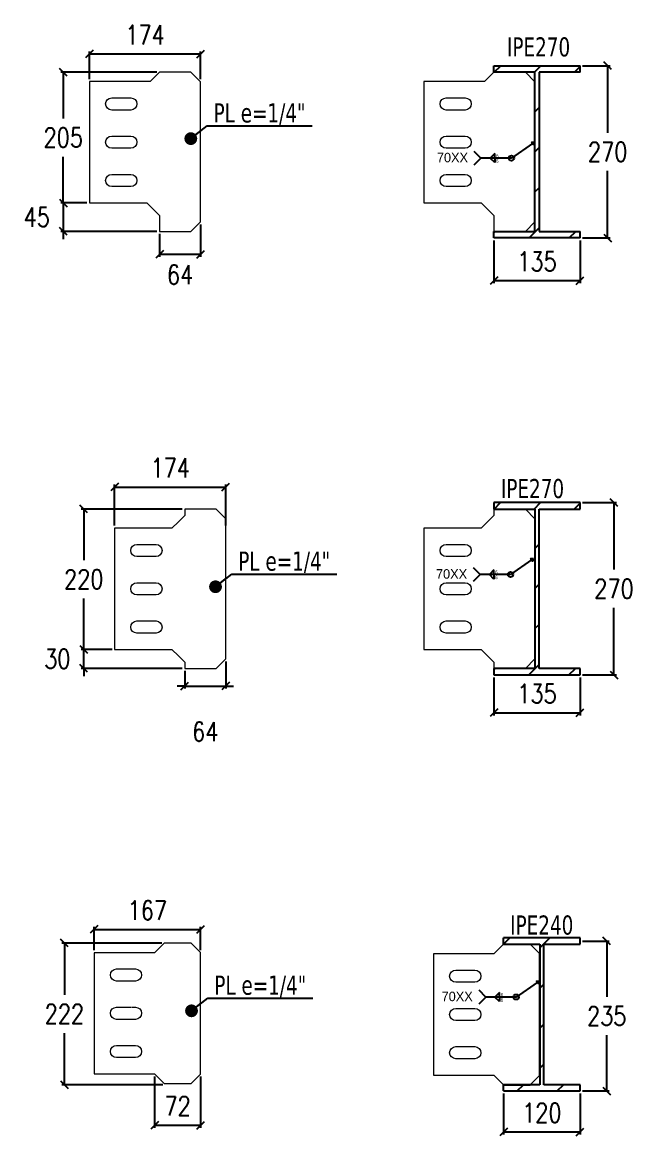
# Model space of a CAD drawing. Header units: millimetres. Extents: x -900 to 77642, y -21218 to 30657.
# Drawn here: x 2834 to 3795, y -11193 to -9447 of the extents above; entities that cross this region are included whole.
import ezdxf
from ezdxf.enums import TextEntityAlignment as Align

# ---------------------------------------------------------------- set-up
doc = ezdxf.new("R2010")
doc.units = ezdxf.units.MM
doc.header["$LTSCALE"] = 0.9
doc.layers.add('COTAS', color=8, linetype='Continuous')
doc.layers.add('TITULO', color=3, linetype='Continuous')
doc.layers.add('P-PLATINA', color=6, linetype='Continuous', lineweight=15)
doc.styles.add('CNI_COTAS', font='romans.shx', dxfattribs={"width": 0.8})
doc.styles.add('ROMANS', font='DINGRAFO.SHX')
doc.styles.add('VERDANA', font='verdana.ttf')
doc.dimstyles.new('1.1', dxfattribs={"dimscale": 0, "dimtxt": 15, "dimasz": 20, "dimexe": 2, "dimexo": 2, "dimgap": 7, "dimtad": 1, "dimdec": 0, "dimzin": 4, "dimdsep": 46, "dimtxsty": 'CNI_COTAS', "dimblk": 'DOTSMALL', "dimcen": 0, "dimclrd": 256, "dimclrt": 3, "dimadec": 0, "dimazin": 0, "dimtfac": 1, "dimtdec": 0, "dimtmove": 2, "dimatfit": 0, "dimldrblk": 'DOT', "dimfxl": 0.05, "dimtolj": 1, "dimtzin": 0, "dimarcsym": 1})
doc.dimstyles.new('1.4', dxfattribs={"dimscale": 0, "dimtxt": 30, "dimasz": 12, "dimexe": 4, "dimexo": 4, "dimgap": 15, "dimtad": 1, "dimdec": 0, "dimzin": 4, "dimdsep": 46, "dimtxsty": 'CNI_COTAS', "dimblk": 'OBLIQUE', "dimcen": -0.09, "dimclrd": 256, "dimclrt": 3, "dimadec": 0, "dimazin": 0, "dimtfac": 1, "dimtdec": 0, "dimtmove": 2, "dimatfit": 0, "dimldrblk": 'DOT', "dimfxl": 0.05, "dimtolj": 1, "dimtzin": 0, "dimarcsym": 0})

# ---------------------------------------------------------------- blocks, each defined once
blk = doc.blocks.new('_Oblique')
at = {"color": 0, "linetype": 'ByBlock', "lineweight": -2}
blk.add_line((-0.5, -0.5), (0.5, 0.5), dxfattribs=at)
blk = doc.blocks.new('*D665')
at = {"layer": 'COTAS', "color": 0, "lineweight": -2, "transparency": 16777216}
for p, q in [((3572.9, -9789.3), (3572.9, -9856.2)), ((3707.9, -9789.3), (3707.9, -9856.2))]:
    blk.add_line(p, q, dxfattribs=at)
at = {"layer": 'COTAS', "lineweight": -2, "transparency": 16777216}
blk.add_line((3572.9, -9852.2), (3707.9, -9852.2), dxfattribs=at)
at = {"layer": 'Defpoints', "color": 0, "transparency": 16777216}
for p in [(3572.9, -9785.3), (3707.9, -9785.3), (3707.9, -9852.2)]:
    blk.add_point(p, dxfattribs=at)
at = {"layer": 'COTAS', "lineweight": -2, "transparency": 16777216, "xscale": 12, "yscale": 12, "zscale": 12, "rotation": 180}
blk.add_blockref('_Oblique', (3572.9, -9852.2), dxfattribs=at)
at = {"layer": 'COTAS', "lineweight": -2, "transparency": 16777216, "xscale": 12, "yscale": 12, "zscale": 12}
blk.add_blockref('_Oblique', (3707.9, -9852.2), dxfattribs=at)
at = {"layer": 'COTAS', "color": 3, "transparency": 16777216, "insert": (3640.4, -9822.2), "char_height": 30, "attachment_point": 5, "style": 'CNI_COTAS'}
blk.add_mtext('\\A1;135', dxfattribs=at)
blk = doc.blocks.new('_Dot')
at = {"color": 0, "linetype": 'ByBlock', "lineweight": -2}
blk.add_line((-0.5, 0), (-1, 0), dxfattribs=at)
at = {"color": 0, "linetype": 'ByBlock', "const_width": 0.5}
blk.add_lwpolyline([(-0.25, 0, 1), (0.25, 0, 1)], format="xyb", close=True, dxfattribs=at)
blk = doc.blocks.new('_DotSmall')
at = {"color": 0, "linetype": 'ByBlock', "const_width": 0.5}
blk.add_lwpolyline([(-0.0625, 0, 1), (0.0625, 0, 1)], format="xyb", close=True, dxfattribs=at)
blk = doc.blocks.new('SOLDADURA FILETE ALREDEDOR')
h = blk.add_hatch(color=256)
h.dxf.hatch_style = 1
h.paths.add_polyline_path([(5063.7, 3679), (5060.1, 3684.2), (5066.4, 3684.8)])
for p, q in [((5061.9, 3681.6), (5015.5, 3649.2)), ((5015.5, 3649.2), (4948.3, 3649.2)), ((4978.7, 3659.2), (4968.7, 3649.2)), ((4978.7, 3639.2), (4968.7, 3649.2)), ((4978.7, 3649.2), (4978.7, 3659.2)), ((4978.7, 3649.2), (4978.7, 3639.2))]:
    blk.add_line(p, q)
blk.add_lwpolyline([(4933.5, 3634.4), (4948.3, 3649.2), (4933.5, 3664)])
blk.add_lwpolyline([(5066.4, 3684.8), (5063.7, 3679), (5060.1, 3684.2)], close=True)
blk.add_circle((5015.5, 3649.2), 5.81)
at = {"layer": 'TITULO', "style": 'ROMANS'}
for s, height, p in [('70XX', 21, (4851, 3640)), ('6', 7.5, (4981.3, 3650.6)), ('6', 7.5, (4981.3, 3639))]:
    blk.add_text(s, height=height, dxfattribs=at).set_placement(p)
blk = doc.blocks.new('*D683')
at = {"layer": 'COTAS', "color": 0, "lineweight": -2, "transparency": 16777216}
for p, q in [((2938.8, -9536.3), (2938.8, -9492.9)), ((3113, -9536.5), (3113, -9492.9))]:
    blk.add_line(p, q, dxfattribs=at)
at = {"layer": 'COTAS', "lineweight": -2, "transparency": 16777216}
blk.add_line((2938.8, -9496.9), (3113, -9496.9), dxfattribs=at)
at = {"layer": 'Defpoints', "color": 0, "transparency": 16777216}
for p in [(3113, -9496.9), (2938.8, -9540.3), (3113, -9540.5)]:
    blk.add_point(p, dxfattribs=at)
at = {"layer": 'COTAS', "lineweight": -2, "transparency": 16777216, "xscale": 12, "yscale": 12, "zscale": 12, "rotation": 180}
blk.add_blockref('_Oblique', (2938.8, -9496.9), dxfattribs=at)
at = {"layer": 'COTAS', "lineweight": -2, "transparency": 16777216, "xscale": 12, "yscale": 12, "zscale": 12}
blk.add_blockref('_Oblique', (3113, -9496.9), dxfattribs=at)
at = {"layer": 'COTAS', "color": 3, "transparency": 16777216, "insert": (3025.9, -9466.9), "char_height": 30, "attachment_point": 5, "style": 'CNI_COTAS'}
blk.add_mtext('\\A1;174', dxfattribs=at)
blk = doc.blocks.new('*D684')
at = {"layer": 'COTAS', "color": 0, "lineweight": -2, "transparency": 16777216}
for p, q in [((3044.8, -9525.5), (2893.9, -9525.5)), ((2934.8, -9730.3), (2893.9, -9730.3))]:
    blk.add_line(p, q, dxfattribs=at)
at = {"layer": 'COTAS', "lineweight": -2, "transparency": 16777216}
for p, q in [((2897.9, -9525.5), (2897.9, -9597.9)), ((2897.9, -9730.3), (2897.9, -9657.9))]:
    blk.add_line(p, q, dxfattribs=at)
at = {"layer": 'Defpoints', "color": 0, "transparency": 16777216}
for p in [(3048.8, -9525.5), (2897.9, -9730.3), (2938.8, -9730.3)]:
    blk.add_point(p, dxfattribs=at)
at = {"layer": 'COTAS', "lineweight": -2, "transparency": 16777216, "xscale": 12, "yscale": 12, "zscale": 12}
for p, rotation in [((2897.9, -9525.5), 90), ((2897.9, -9730.3), 270)]:
    blk.add_blockref('_Oblique', p, dxfattribs=dict(at, rotation=rotation))
at = {"layer": 'COTAS', "color": 3, "transparency": 16777216, "insert": (2897.9, -9627.9), "char_height": 30, "attachment_point": 5, "rotation": 0.01, "style": 'CNI_COTAS'}
blk.add_mtext('\\A1;205', dxfattribs=at)
blk = doc.blocks.new('*D685')
at = {"layer": 'COTAS', "lineweight": -2, "transparency": 16777216}
for p, q in [((2897.9, -9730.3), (2897.9, -9718.3)), ((2897.9, -9730.3), (2897.9, -9775.1)), ((2897.9, -9775.1), (2897.9, -9787.1))]:
    blk.add_line(p, q, dxfattribs=at)
at = {"layer": 'COTAS', "color": 0, "lineweight": -2, "transparency": 16777216}
for p, q in [((2934.8, -9730.3), (2893.9, -9730.3)), ((3044.8, -9775.1), (2893.9, -9775.1))]:
    blk.add_line(p, q, dxfattribs=at)
at = {"layer": 'Defpoints', "color": 0, "transparency": 16777216}
for p in [(2938.8, -9730.3), (2897.9, -9775.1), (3048.8, -9775.1)]:
    blk.add_point(p, dxfattribs=at)
at = {"layer": 'COTAS', "lineweight": -2, "transparency": 16777216, "xscale": 12, "yscale": 12, "zscale": 12}
for p, rotation in [((2897.9, -9730.3), 270), ((2897.9, -9775.1), 90)]:
    blk.add_blockref('_Oblique', p, dxfattribs=dict(at, rotation=rotation))
at = {"layer": 'COTAS', "color": 3, "transparency": 16777216, "insert": (2856.4, -9752.7), "char_height": 30, "attachment_point": 5, "rotation": 0.01, "style": 'CNI_COTAS'}
blk.add_mtext('\\A1;45', dxfattribs=at)
blk = doc.blocks.new('*D686')
at = {"layer": 'COTAS', "color": 0, "lineweight": -2, "transparency": 16777216}
for p, q in [((3113, -9764.1), (3113, -9814.8)), ((3048.8, -9779.1), (3048.8, -9814.8))]:
    blk.add_line(p, q, dxfattribs=at)
at = {"layer": 'COTAS', "lineweight": -2, "transparency": 16777216}
blk.add_line((3048.8, -9810.8), (3113, -9810.8), dxfattribs=at)
at = {"layer": 'Defpoints', "color": 0, "transparency": 16777216}
for p in [(3048.8, -9775.1), (3113, -9760.1), (3113, -9810.8)]:
    blk.add_point(p, dxfattribs=at)
at = {"layer": 'COTAS', "lineweight": -2, "transparency": 16777216, "xscale": 12, "yscale": 12, "zscale": 12, "rotation": 180}
blk.add_blockref('_Oblique', (3048.8, -9810.8), dxfattribs=at)
at = {"layer": 'COTAS', "lineweight": -2, "transparency": 16777216, "xscale": 12, "yscale": 12, "zscale": 12}
blk.add_blockref('_Oblique', (3113, -9810.8), dxfattribs=at)
at = {"layer": 'COTAS', "color": 3, "transparency": 16777216, "insert": (3080.9, -9842.8), "char_height": 30, "attachment_point": 5, "style": 'CNI_COTAS'}
blk.add_mtext('\\A1;64', dxfattribs=at)
blk = doc.blocks.new('*D687')
at = {"layer": 'COTAS', "color": 0, "lineweight": -2, "transparency": 16777216}
for p, q in [((3711.9, -9515.3), (3755.1, -9515.3)), ((3711.9, -9785.3), (3755.1, -9785.3))]:
    blk.add_line(p, q, dxfattribs=at)
at = {"layer": 'COTAS', "lineweight": -2, "transparency": 16777216}
for p, q in [((3751.1, -9515.3), (3751.1, -9620.3)), ((3751.1, -9785.3), (3751.1, -9680.3))]:
    blk.add_line(p, q, dxfattribs=at)
at = {"layer": 'Defpoints', "color": 0, "transparency": 16777216}
for p in [(3707.9, -9515.3), (3751.1, -9515.3), (3707.9, -9785.3)]:
    blk.add_point(p, dxfattribs=at)
at = {"layer": 'COTAS', "lineweight": -2, "transparency": 16777216, "xscale": 12, "yscale": 12, "zscale": 12}
for p, rotation in [((3751.1, -9515.3), 90), ((3751.1, -9785.3), 270)]:
    blk.add_blockref('_Oblique', p, dxfattribs=dict(at, rotation=rotation))
at = {"layer": 'COTAS', "color": 3, "transparency": 16777216, "insert": (3751.1, -9650.3), "char_height": 30, "attachment_point": 5, "rotation": 0.01, "style": 'CNI_COTAS'}
blk.add_mtext('\\A1;270', dxfattribs=at)
blk = doc.blocks.new('*D689')
at = {"layer": 'COTAS', "color": 0, "lineweight": -2, "transparency": 16777216}
for p, q in [((3572.9, -10474.3), (3572.9, -10533.8)), ((3707.9, -10474.3), (3707.9, -10533.8))]:
    blk.add_line(p, q, dxfattribs=at)
at = {"layer": 'COTAS', "lineweight": -2, "transparency": 16777216}
blk.add_line((3572.9, -10529.8), (3707.9, -10529.8), dxfattribs=at)
at = {"layer": 'Defpoints', "color": 0, "transparency": 16777216}
for p in [(3572.9, -10470.3), (3707.9, -10470.3), (3707.9, -10529.8)]:
    blk.add_point(p, dxfattribs=at)
at = {"layer": 'COTAS', "lineweight": -2, "transparency": 16777216, "xscale": 12, "yscale": 12, "zscale": 12, "rotation": 180}
blk.add_blockref('_Oblique', (3572.9, -10529.8), dxfattribs=at)
at = {"layer": 'COTAS', "lineweight": -2, "transparency": 16777216, "xscale": 12, "yscale": 12, "zscale": 12}
blk.add_blockref('_Oblique', (3707.9, -10529.8), dxfattribs=at)
at = {"layer": 'COTAS', "color": 3, "transparency": 16777216, "insert": (3640.4, -10499.8), "char_height": 30, "attachment_point": 5, "style": 'CNI_COTAS'}
blk.add_mtext('\\A1;135', dxfattribs=at)
blk = doc.blocks.new('*D690')
at = {"layer": 'COTAS', "color": 0, "lineweight": -2, "transparency": 16777216}
for p, q in [((3711.9, -10200.3), (3765, -10200.3)), ((3711.9, -10470.3), (3765, -10470.3))]:
    blk.add_line(p, q, dxfattribs=at)
at = {"layer": 'COTAS', "lineweight": -2, "transparency": 16777216}
for p, q in [((3761, -10200.3), (3761, -10305.3)), ((3761, -10470.3), (3761, -10365.3))]:
    blk.add_line(p, q, dxfattribs=at)
at = {"layer": 'Defpoints', "color": 0, "transparency": 16777216}
for p in [(3707.9, -10200.3), (3761, -10200.3), (3707.9, -10470.3)]:
    blk.add_point(p, dxfattribs=at)
at = {"layer": 'COTAS', "lineweight": -2, "transparency": 16777216, "xscale": 12, "yscale": 12, "zscale": 12}
for p, rotation in [((3761, -10200.3), 90), ((3761, -10470.3), 270)]:
    blk.add_blockref('_Oblique', p, dxfattribs=dict(at, rotation=rotation))
at = {"layer": 'COTAS', "color": 3, "transparency": 16777216, "insert": (3761, -10335.3), "char_height": 30, "attachment_point": 5, "rotation": 0.01, "style": 'CNI_COTAS'}
blk.add_mtext('\\A1;270', dxfattribs=at)
blk = doc.blocks.new('*D691')
at = {"layer": 'COTAS', "color": 0, "lineweight": -2, "transparency": 16777216}
for p, q in [((3084.3, -10210.5), (2926.1, -10210.5)), ((2974.3, -10430.3), (2926.1, -10430.3))]:
    blk.add_line(p, q, dxfattribs=at)
at = {"layer": 'COTAS', "lineweight": -2, "transparency": 16777216}
for p, q in [((2930.1, -10210.5), (2930.1, -10290.4)), ((2930.1, -10430.3), (2930.1, -10350.4))]:
    blk.add_line(p, q, dxfattribs=at)
at = {"layer": 'Defpoints', "color": 0, "transparency": 16777216}
for p in [(2930.1, -10210.5), (3088.3, -10210.5), (2978.3, -10430.3)]:
    blk.add_point(p, dxfattribs=at)
at = {"layer": 'COTAS', "lineweight": -2, "transparency": 16777216, "xscale": 12, "yscale": 12, "zscale": 12}
for p, rotation in [((2930.1, -10210.5), 90), ((2930.1, -10430.3), 270)]:
    blk.add_blockref('_Oblique', p, dxfattribs=dict(at, rotation=rotation))
at = {"layer": 'COTAS', "color": 3, "transparency": 16777216, "insert": (2930.1, -10320.4), "char_height": 30, "attachment_point": 5, "rotation": 0.01, "style": 'CNI_COTAS'}
blk.add_mtext('\\A1;220', dxfattribs=at)
blk = doc.blocks.new('*D692')
at = {"layer": 'COTAS', "lineweight": -2, "transparency": 16777216}
for p, q in [((2930.1, -10430.3), (2930.1, -10418.3)), ((2930.1, -10460.1), (2930.1, -10430.3)), ((2930.1, -10460.1), (2930.1, -10472.1))]:
    blk.add_line(p, q, dxfattribs=at)
at = {"layer": 'COTAS', "color": 0, "lineweight": -2, "transparency": 16777216}
for p, q in [((2974.3, -10430.3), (2926.1, -10430.3)), ((3084.3, -10460.1), (2926.1, -10460.1))]:
    blk.add_line(p, q, dxfattribs=at)
at = {"layer": 'Defpoints', "color": 0, "transparency": 16777216}
for p in [(2930.1, -10430.3), (2978.3, -10430.3), (3088.3, -10460.1)]:
    blk.add_point(p, dxfattribs=at)
at = {"layer": 'COTAS', "lineweight": -2, "transparency": 16777216, "xscale": 12, "yscale": 12, "zscale": 12}
for p, rotation in [((2930.1, -10430.3), 270), ((2930.1, -10460.1), 90)]:
    blk.add_blockref('_Oblique', p, dxfattribs=dict(at, rotation=rotation))
at = {"layer": 'COTAS', "color": 3, "transparency": 16777216, "insert": (2888.6, -10445.2), "char_height": 30, "attachment_point": 5, "rotation": 0.01, "style": 'CNI_COTAS'}
blk.add_mtext('\\A1;30', dxfattribs=at)
blk = doc.blocks.new('*D693')
at = {"layer": 'COTAS', "color": 0, "lineweight": -2, "transparency": 16777216}
for p, q in [((2978.3, -10236.3), (2978.3, -10171.8)), ((3152.5, -10236.3), (3152.5, -10171.8))]:
    blk.add_line(p, q, dxfattribs=at)
at = {"layer": 'COTAS', "lineweight": -2, "transparency": 16777216}
blk.add_line((2978.3, -10175.8), (3152.5, -10175.8), dxfattribs=at)
at = {"layer": 'Defpoints', "color": 0, "transparency": 16777216}
for p in [(3152.5, -10175.8), (2978.3, -10240.3), (3152.5, -10240.3)]:
    blk.add_point(p, dxfattribs=at)
at = {"layer": 'COTAS', "lineweight": -2, "transparency": 16777216, "xscale": 12, "yscale": 12, "zscale": 12, "rotation": 180}
blk.add_blockref('_Oblique', (2978.3, -10175.8), dxfattribs=at)
at = {"layer": 'COTAS', "lineweight": -2, "transparency": 16777216, "xscale": 12, "yscale": 12, "zscale": 12}
blk.add_blockref('_Oblique', (3152.5, -10175.8), dxfattribs=at)
at = {"layer": 'COTAS', "color": 3, "transparency": 16777216, "insert": (3065.4, -10145.8), "char_height": 30, "attachment_point": 5, "style": 'CNI_COTAS'}
blk.add_mtext('\\A1;174', dxfattribs=at)
blk = doc.blocks.new('*D694')
at = {"layer": 'COTAS', "color": 0, "lineweight": -2, "transparency": 16777216}
for p, q in [((3152.5, -10449.1), (3152.5, -10491.8)), ((3088.3, -10464.1), (3088.3, -10491.8))]:
    blk.add_line(p, q, dxfattribs=at)
at = {"layer": 'COTAS', "lineweight": -2, "transparency": 16777216}
for p, q in [((3088.3, -10487.8), (3076.3, -10487.8)), ((3088.3, -10487.8), (3152.5, -10487.8)), ((3152.5, -10487.8), (3164.5, -10487.8))]:
    blk.add_line(p, q, dxfattribs=at)
at = {"layer": 'Defpoints', "color": 0, "transparency": 16777216}
for p in [(3152.5, -10445.1), (3088.3, -10460.1), (3152.5, -10487.8)]:
    blk.add_point(p, dxfattribs=at)
at = {"layer": 'COTAS', "lineweight": -2, "transparency": 16777216, "xscale": 12, "yscale": 12, "zscale": 12}
blk.add_blockref('_Oblique', (3088.3, -10487.8), dxfattribs=at)
at = {"layer": 'COTAS', "lineweight": -2, "transparency": 16777216, "xscale": 12, "yscale": 12, "zscale": 12, "rotation": 180}
blk.add_blockref('_Oblique', (3152.5, -10487.8), dxfattribs=at)
at = {"layer": 'COTAS', "color": 3, "transparency": 16777216, "insert": (3120.4, -10559.3), "char_height": 30, "attachment_point": 5, "style": 'CNI_COTAS'}
blk.add_mtext('\\A1;64', dxfattribs=at)
blk = doc.blocks.new('*D672')
at = {"layer": 'COTAS', "color": 0, "lineweight": -2, "transparency": 16777216}
for p, q in [((3052.2, -10890.7), (2895.7, -10890.7)), ((3054, -11112.9), (2895.7, -11112.9))]:
    blk.add_line(p, q, dxfattribs=at)
at = {"layer": 'COTAS', "lineweight": -2, "transparency": 16777216}
for p, q in [((2899.7, -10890.7), (2899.7, -10971.8)), ((2899.7, -11112.9), (2899.7, -11031.8))]:
    blk.add_line(p, q, dxfattribs=at)
at = {"layer": 'Defpoints', "color": 0, "transparency": 16777216}
for p in [(3056.2, -10890.7), (2899.7, -11112.9), (3058, -11112.9)]:
    blk.add_point(p, dxfattribs=at)
at = {"layer": 'COTAS', "lineweight": -2, "transparency": 16777216, "xscale": 12, "yscale": 12, "zscale": 12}
for p, rotation in [((2899.7, -10890.7), 90), ((2899.7, -11112.9), 270)]:
    blk.add_blockref('_Oblique', p, dxfattribs=dict(at, rotation=rotation))
at = {"layer": 'COTAS', "color": 3, "transparency": 16777216, "insert": (2899.7, -11001.8), "char_height": 30, "attachment_point": 5, "rotation": 0.01, "style": 'CNI_COTAS'}
blk.add_mtext('\\A1;222', dxfattribs=at)
blk = doc.blocks.new('*D643')
at = {"layer": 'COTAS', "color": 0, "lineweight": -2, "transparency": 16777216}
for p, q in [((3587.9, -11126.7), (3587.9, -11190.9)), ((3707.9, -11126.7), (3707.9, -11190.9))]:
    blk.add_line(p, q, dxfattribs=at)
at = {"layer": 'COTAS', "lineweight": -2, "transparency": 16777216}
blk.add_line((3587.9, -11186.9), (3707.9, -11186.9), dxfattribs=at)
at = {"layer": 'Defpoints', "color": 0, "transparency": 16777216}
for p in [(3587.9, -11122.7), (3707.9, -11122.7), (3707.9, -11186.9)]:
    blk.add_point(p, dxfattribs=at)
at = {"layer": 'COTAS', "lineweight": -2, "transparency": 16777216, "xscale": 12, "yscale": 12, "zscale": 12, "rotation": 180}
blk.add_blockref('_Oblique', (3587.9, -11186.9), dxfattribs=at)
at = {"layer": 'COTAS', "lineweight": -2, "transparency": 16777216, "xscale": 12, "yscale": 12, "zscale": 12}
blk.add_blockref('_Oblique', (3707.9, -11186.9), dxfattribs=at)
at = {"layer": 'COTAS', "color": 3, "transparency": 16777216, "insert": (3647.9, -11156.9), "char_height": 30, "attachment_point": 5, "style": 'CNI_COTAS'}
blk.add_mtext('\\A1;120', dxfattribs=at)
blk = doc.blocks.new('*D673')
at = {"layer": 'COTAS', "color": 0, "lineweight": -2, "transparency": 16777216}
for p, q in [((3711.9, -10887.6), (3753.7, -10887.6)), ((3711.9, -11122.7), (3753.7, -11122.7))]:
    blk.add_line(p, q, dxfattribs=at)
at = {"layer": 'COTAS', "lineweight": -2, "transparency": 16777216}
for p, q in [((3749.7, -10887.6), (3749.7, -10975.1)), ((3749.7, -11122.7), (3749.7, -11035.1))]:
    blk.add_line(p, q, dxfattribs=at)
at = {"layer": 'Defpoints', "color": 0, "transparency": 16777216}
for p in [(3707.9, -10887.6), (3749.7, -10887.6), (3707.9, -11122.7)]:
    blk.add_point(p, dxfattribs=at)
at = {"layer": 'COTAS', "lineweight": -2, "transparency": 16777216, "xscale": 12, "yscale": 12, "zscale": 12}
for p, rotation in [((3749.7, -10887.6), 90), ((3749.7, -11122.7), 270)]:
    blk.add_blockref('_Oblique', p, dxfattribs=dict(at, rotation=rotation))
at = {"layer": 'COTAS', "color": 3, "transparency": 16777216, "insert": (3749.7, -11005.1), "char_height": 30, "attachment_point": 5, "rotation": 0.01, "style": 'CNI_COTAS'}
blk.add_mtext('\\A1;235', dxfattribs=at)
blk = doc.blocks.new('*D674')
at = {"layer": 'COTAS', "color": 0, "lineweight": -2, "transparency": 16777216}
for p, q in [((2946.2, -10901.9), (2946.2, -10865.4)), ((3113.1, -10901.7), (3113.1, -10865.4))]:
    blk.add_line(p, q, dxfattribs=at)
at = {"layer": 'COTAS', "lineweight": -2, "transparency": 16777216}
blk.add_line((2946.2, -10869.4), (3113.1, -10869.4), dxfattribs=at)
at = {"layer": 'Defpoints', "color": 0, "transparency": 16777216}
for p in [(3113.1, -10869.4), (2946.2, -10905.9), (3113.1, -10905.7)]:
    blk.add_point(p, dxfattribs=at)
at = {"layer": 'COTAS', "lineweight": -2, "transparency": 16777216, "xscale": 12, "yscale": 12, "zscale": 12, "rotation": 180}
blk.add_blockref('_Oblique', (2946.2, -10869.4), dxfattribs=at)
at = {"layer": 'COTAS', "lineweight": -2, "transparency": 16777216, "xscale": 12, "yscale": 12, "zscale": 12}
blk.add_blockref('_Oblique', (3113.1, -10869.4), dxfattribs=at)
at = {"layer": 'COTAS', "color": 3, "transparency": 16777216, "insert": (3029.7, -10839.4), "char_height": 30, "attachment_point": 5, "style": 'CNI_COTAS'}
blk.add_mtext('\\A1;167', dxfattribs=at)
blk = doc.blocks.new('*D675')
at = {"layer": 'COTAS', "color": 0, "lineweight": -2, "transparency": 16777216}
for p, q in [((3041, -11099.9), (3041, -11180.3)), ((3113.1, -11100.1), (3113.1, -11180.3))]:
    blk.add_line(p, q, dxfattribs=at)
at = {"layer": 'COTAS', "lineweight": -2, "transparency": 16777216}
blk.add_line((3041, -11176.3), (3113.1, -11176.3), dxfattribs=at)
at = {"layer": 'Defpoints', "color": 0, "transparency": 16777216}
for p in [(3041, -11095.9), (3113.1, -11096.1), (3113.1, -11176.3)]:
    blk.add_point(p, dxfattribs=at)
at = {"layer": 'COTAS', "lineweight": -2, "transparency": 16777216, "xscale": 12, "yscale": 12, "zscale": 12, "rotation": 180}
blk.add_blockref('_Oblique', (3041, -11176.3), dxfattribs=at)
at = {"layer": 'COTAS', "lineweight": -2, "transparency": 16777216, "xscale": 12, "yscale": 12, "zscale": 12}
blk.add_blockref('_Oblique', (3113.1, -11176.3), dxfattribs=at)
at = {"layer": 'COTAS', "color": 3, "transparency": 16777216, "insert": (3077.1, -11146.3), "char_height": 30, "attachment_point": 5, "style": 'CNI_COTAS'}
blk.add_mtext('\\A1;72', dxfattribs=at)

msp = doc.modelspace()

# ---------------------------------------------------------------- hatches: boundary and pattern name
at = {"linetype": 'Continuous'}
h = msp.add_hatch(dxfattribs=at)
h.set_pattern_fill('', scale=14, style=0, pattern_type=0)
h.set_pattern_definition([(45, (3572.934, -9525.96), (-31.431, 31.431), [])])
h.paths.add_polyline_path([(3572.9, -9515.3), (3572.9, -9525.5), (3637.1, -9525.5), (3637.1, -9775.1), (3572.9, -9775.1), (3572.9, -9785.3), (3707.9, -9785.3), (3707.9, -9775.1), (3643.7, -9775.1), (3643.7, -9525.5), (3707.9, -9525.5), (3707.9, -9515.3)])
h = msp.add_hatch(dxfattribs=at)
h.set_pattern_fill('', scale=14, style=0, pattern_type=0)
h.set_pattern_definition([(45, (3572.934, -10210.54), (-31.431, 31.431), [])])
h.paths.add_polyline_path([(3572.9, -10200.3), (3572.9, -10210.5), (3637.1, -10210.5), (3637.1, -10460.1), (3572.9, -10460.1), (3572.9, -10470.3), (3707.9, -10470.3), (3707.9, -10460.1), (3643.7, -10460.1), (3643.7, -10210.5), (3707.9, -10210.5), (3707.9, -10200.3)])
h = msp.add_hatch(dxfattribs=at)
h.set_pattern_fill('', scale=14, style=0, pattern_type=0)
h.set_pattern_definition([(45, (3587.934, -10892.477), (-31.431, 31.431), [])])
h.paths.add_polyline_path([(3587.9, -10882.7), (3587.9, -10892.5), (3644.8, -10892.5), (3644.8, -11112.9), (3587.9, -11112.9), (3587.9, -11122.7), (3707.9, -11122.7), (3707.9, -11112.9), (3651, -11112.9), (3651, -10892.5), (3707.9, -10892.5), (3707.9, -10882.7)])

# ---------------------------------------------------------------- linework, layer by layer
at = {"color": 2, "linetype": 'Continuous'}
for p, q in [((3572.9, -9525.5), (3572.9, -9515.3)), ((3572.9, -9515.3), (3707.9, -9515.3)), ((3637.1, -9525.5), (3572.9, -9525.5)), ((3637.1, -9775.1), (3637.1, -9525.5)), ((3707.9, -9525.5), (3643.7, -9525.5)), ((3643.7, -9525.5), (3643.7, -9775.1)), ((3707.9, -9525.5), (3707.9, -9515.3)), ((3572.9, -9785.3), (3572.9, -9775.1)), ((3572.9, -9775.1), (3637.1, -9775.1)), ((3643.7, -9775.1), (3707.9, -9775.1)), ((3707.9, -9785.3), (3707.9, -9775.1)), ((3707.9, -9785.3), (3572.9, -9785.3)), ((3707.9, -10200.3), (3572.9, -10200.3)), ((3572.9, -10200.3), (3572.9, -10210.5)), ((3572.9, -10210.5), (3637.1, -10210.5)), ((3637.1, -10210.5), (3637.1, -10460.1)), ((3643.7, -10460.1), (3643.7, -10210.5)), ((3643.7, -10210.5), (3707.9, -10210.5)), ((3707.9, -10210.5), (3707.9, -10200.3)), ((3637.1, -10460.1), (3572.9, -10460.1)), ((3572.9, -10460.1), (3572.9, -10470.3)), ((3572.9, -10470.3), (3707.9, -10470.3)), ((3707.9, -10460.1), (3643.7, -10460.1)), ((3707.9, -10470.3), (3707.9, -10460.1))]:
    msp.add_line(p, q, dxfattribs=at)
at = {"color": 2}
for p, q in [((3707.9, -10882.7), (3587.9, -10882.7)), ((3587.9, -10892.5), (3587.9, -10882.7)), ((3587.9, -10892.5), (3644.8, -10892.5)), ((3644.8, -10892.5), (3644.8, -11112.9)), ((3651, -11112.9), (3651, -10892.5)), ((3651, -10892.5), (3707.9, -10892.5)), ((3707.9, -10892.5), (3707.9, -10882.7)), ((3644.8, -11112.9), (3587.9, -11112.9)), ((3587.9, -11122.7), (3587.9, -11112.9)), ((3707.9, -11112.9), (3651, -11112.9)), ((3707.9, -11122.7), (3707.9, -11112.9)), ((3587.9, -11122.7), (3707.9, -11122.7))]:
    msp.add_line(p, q, dxfattribs=at)
at = {"color": 7}
for p, q in [((3644.8, -11097.9), (3644.8, -10907.5)), ((3587.9, -11112.9), (3629.8, -11112.9))]:
    msp.add_line(p, q, dxfattribs=at)
at = {"layer": 'P-PLATINA', "color": 6, "linetype": 'Continuous'}
for points in [[(2938.8, -9730.3), (3028.8, -9730.3), (3038.8, -9740.3), (3048.8, -9750.3), (3048.8, -9775.1), (3098, -9775.1), (3113, -9760.1), (3113, -9540.5), (3098, -9525.5), (3048.8, -9525.5), (3038.8, -9535.5), (3034, -9540.3), (2938.8, -9540.3)], [(3462.9, -9730.3), (3552.9, -9730.3), (3562.9, -9740.3), (3572.9, -9750.3), (3572.9, -9775.1), (3622.1, -9775.1), (3637.1, -9760.1), (3637.1, -9540.5), (3622.1, -9525.5), (3572.9, -9525.5), (3562.9, -9535.5), (3558.1, -9540.3), (3462.9, -9540.3)], [(3088.3, -10450.3), (3088.3, -10460.1), (3137.5, -10460.1), (3152.5, -10445.1), (3152.5, -10225.5), (3137.5, -10210.5), (3088.3, -10210.5), (3088.3, -10220.3), (3078.3, -10230.3), (3068.3, -10240.3), (2978.3, -10240.3), (2978.3, -10430.3), (3068.3, -10430.3), (3078.3, -10440.3)], [(3572.9, -10450.3), (3572.9, -10460.1), (3622.1, -10460.1), (3637.1, -10445.1), (3637.1, -10225.5), (3622.1, -10210.5), (3572.9, -10210.5), (3572.9, -10220.3), (3562.9, -10230.3), (3552.9, -10240.3), (3462.9, -10240.3), (3462.9, -10430.3), (3552.9, -10430.3), (3562.9, -10440.3)]]:
    msp.add_lwpolyline(points, close=True, dxfattribs=at)
for points in [[(2980.4, -9584.8), (2973.8, -9584.8), (2970.1, -9584), (2967, -9582), (2965, -9578.9), (2964.3, -9575.3), (2965, -9571.6), (2967, -9568.5), (2970.1, -9566.5), (2973.8, -9565.8), (2980.4, -9565.8)], [(2973.8, -9565.8), (3003.8, -9565.8), (3007.4, -9566.5), (3010.5, -9568.5), (3012.5, -9571.6), (3013.3, -9575.3), (3012.5, -9578.9), (3010.5, -9582), (3007.4, -9584), (3003.8, -9584.8), (2973.8, -9584.8)], [(3504.6, -9584.8), (3497.9, -9584.8), (3494.3, -9584), (3491.2, -9582), (3489.2, -9578.9), (3488.4, -9575.3), (3489.2, -9571.6), (3491.2, -9568.5), (3494.3, -9566.5), (3497.9, -9565.8), (3504.6, -9565.8)], [(3497.9, -9565.8), (3527.9, -9565.8), (3531.6, -9566.5), (3534.7, -9568.5), (3536.7, -9571.6), (3537.4, -9575.3), (3536.7, -9578.9), (3534.7, -9582), (3531.6, -9584), (3527.9, -9584.8), (3497.9, -9584.8)], [(2980.4, -9644.8), (2973.8, -9644.8), (2970.1, -9644), (2967, -9642), (2965, -9638.9), (2964.3, -9635.3), (2965, -9631.6), (2967, -9628.5), (2970.1, -9626.5), (2973.8, -9625.8), (2980.4, -9625.8)], [(2973.8, -9625.8), (3003.8, -9625.8), (3007.4, -9626.5), (3010.5, -9628.5), (3012.5, -9631.6), (3013.3, -9635.3), (3012.5, -9638.9), (3010.5, -9642), (3007.4, -9644), (3003.8, -9644.8), (2973.8, -9644.8)], [(3504.6, -9644.8), (3497.9, -9644.8), (3494.3, -9644), (3491.2, -9642), (3489.2, -9638.9), (3488.4, -9635.3), (3489.2, -9631.6), (3491.2, -9628.5), (3494.3, -9626.5), (3497.9, -9625.8), (3504.6, -9625.8)], [(3497.9, -9625.8), (3527.9, -9625.8), (3531.6, -9626.5), (3534.7, -9628.5), (3536.7, -9631.6), (3537.4, -9635.3), (3536.7, -9638.9), (3534.7, -9642), (3531.6, -9644), (3527.9, -9644.8), (3497.9, -9644.8)], [(2980.4, -9704.8), (2973.8, -9704.8), (2970.1, -9704), (2967, -9702), (2965, -9698.9), (2964.3, -9695.3), (2965, -9691.6), (2967, -9688.5), (2970.1, -9686.5), (2973.8, -9685.8), (2980.4, -9685.8)], [(2973.8, -9685.8), (3003.8, -9685.8), (3007.4, -9686.5), (3010.5, -9688.5), (3012.5, -9691.6), (3013.3, -9695.3), (3012.5, -9698.9), (3010.5, -9702), (3007.4, -9704), (3003.8, -9704.8), (2973.8, -9704.8)], [(3504.6, -9704.8), (3497.9, -9704.8), (3494.3, -9704), (3491.2, -9702), (3489.2, -9698.9), (3488.4, -9695.3), (3489.2, -9691.6), (3491.2, -9688.5), (3494.3, -9686.5), (3497.9, -9685.8), (3504.6, -9685.8)], [(3497.9, -9685.8), (3527.9, -9685.8), (3531.6, -9686.5), (3534.7, -9688.5), (3536.7, -9691.6), (3537.4, -9695.3), (3536.7, -9698.9), (3534.7, -9702), (3531.6, -9704), (3527.9, -9704.8), (3497.9, -9704.8)], [(3043.3, -10284.8), (3013.3, -10284.8), (3009.6, -10284.1), (3006.6, -10282.1), (3004.5, -10279), (3003.8, -10275.3), (3004.5, -10271.7), (3006.6, -10268.6), (3009.6, -10266.6), (3013.3, -10265.8), (3043.3, -10265.8)], [(3036.6, -10265.8), (3043.3, -10265.8), (3046.9, -10266.6), (3050, -10268.6), (3052.1, -10271.7), (3052.8, -10275.3), (3052.1, -10279), (3050, -10282.1), (3046.9, -10284.1), (3043.3, -10284.8), (3036.6, -10284.8)], [(3527.9, -10284.8), (3497.9, -10284.8), (3494.3, -10284.1), (3491.2, -10282.1), (3489.2, -10279), (3488.4, -10275.3), (3489.2, -10271.7), (3491.2, -10268.6), (3494.3, -10266.6), (3497.9, -10265.8), (3527.9, -10265.8)], [(3521.3, -10265.8), (3527.9, -10265.8), (3531.6, -10266.6), (3534.7, -10268.6), (3536.7, -10271.7), (3537.4, -10275.3), (3536.7, -10279), (3534.7, -10282.1), (3531.6, -10284.1), (3527.9, -10284.8), (3521.3, -10284.8)], [(3043.3, -10344.8), (3013.3, -10344.8), (3009.6, -10344.1), (3006.6, -10342.1), (3004.5, -10339), (3003.8, -10335.3), (3004.5, -10331.7), (3006.6, -10328.6), (3009.6, -10326.6), (3013.3, -10325.8), (3037.2, -10325.8)], [(3036.6, -10325.8), (3043.3, -10325.8), (3046.9, -10326.6), (3050, -10328.6), (3052.1, -10331.7), (3052.8, -10335.3), (3052.1, -10339), (3050, -10342.1), (3046.9, -10344.1), (3043.3, -10344.8), (3036.6, -10344.8)], [(3527.9, -10344.8), (3497.9, -10344.8), (3494.3, -10344.1), (3491.2, -10342.1), (3489.2, -10339), (3488.4, -10335.3), (3489.2, -10331.7), (3491.2, -10328.6), (3494.3, -10326.6), (3497.9, -10325.8), (3521.9, -10325.8)], [(3521.3, -10325.8), (3527.9, -10325.8), (3531.6, -10326.6), (3534.7, -10328.6), (3536.7, -10331.7), (3537.4, -10335.3), (3536.7, -10339), (3534.7, -10342.1), (3531.6, -10344.1), (3527.9, -10344.8), (3521.3, -10344.8)], [(3019.9, -10404.8), (3013.3, -10404.8), (3009.6, -10404.1), (3006.6, -10402.1), (3004.5, -10399), (3003.8, -10395.3), (3004.5, -10391.7), (3006.6, -10388.6), (3009.6, -10386.6), (3013.3, -10385.8), (3019.9, -10385.8)], [(3013.3, -10385.8), (3043.3, -10385.8), (3046.9, -10386.6), (3050, -10388.6), (3052.1, -10391.7), (3052.8, -10395.3), (3052.1, -10399), (3050, -10402.1), (3046.9, -10404.1), (3043.3, -10404.8), (3013.3, -10404.8)], [(3504.6, -10404.8), (3497.9, -10404.8), (3494.3, -10404.1), (3491.2, -10402.1), (3489.2, -10399), (3488.4, -10395.3), (3489.2, -10391.7), (3491.2, -10388.6), (3494.3, -10386.6), (3497.9, -10385.8), (3504.6, -10385.8)], [(3497.9, -10385.8), (3527.9, -10385.8), (3531.6, -10386.6), (3534.7, -10388.6), (3536.7, -10391.7), (3537.4, -10395.3), (3536.7, -10399), (3534.7, -10402.1), (3531.6, -10404.1), (3527.9, -10404.8), (3497.9, -10404.8)]]:
    msp.add_lwpolyline(points, dxfattribs=at)
at = {"layer": 'P-PLATINA', "linetype": 'Continuous'}
for points in [[(3098.1, -11111.1), (3113.1, -11096.1), (3113.1, -10905.7), (3098.1, -10890.7), (3056.2, -10890.7), (3046.2, -10900.7), (3041, -10905.9), (2946.2, -10905.9), (2946.2, -11095.9), (3041, -11095.9), (3046.2, -11101.1), (3056.2, -11111.1), (3098.1, -11111.1)], [(3629.8, -11112.9), (3644.8, -11097.9), (3644.8, -10907.5), (3629.8, -10892.5), (3587.9, -10892.5), (3577.9, -10902.5), (3572.7, -10907.7), (3477.9, -10907.7), (3477.9, -11097.7), (3572.7, -11097.7), (3577.9, -11102.9), (3587.9, -11112.9), (3629.8, -11112.9)], [(3011.2, -10950.4), (2981.2, -10950.4), (2977.6, -10949.6), (2974.5, -10947.6), (2972.4, -10944.5), (2971.7, -10940.9), (2972.4, -10937.2), (2974.5, -10934.1), (2977.6, -10932.1), (2981.2, -10931.4), (3011.2, -10931.4)], [(3004.6, -10931.4), (3011.2, -10931.4), (3014.8, -10932.1), (3017.9, -10934.1), (3020, -10937.2), (3020.7, -10940.9), (3020, -10944.5), (3017.9, -10947.6), (3014.8, -10949.6), (3011.2, -10950.4), (3004.6, -10950.4)], [(3542.9, -10952.2), (3512.9, -10952.2), (3509.3, -10951.5), (3506.2, -10949.4), (3504.2, -10946.3), (3503.4, -10942.7), (3504.2, -10939), (3506.2, -10936), (3509.3, -10933.9), (3512.9, -10933.2), (3542.9, -10933.2)], [(3536.3, -10933.2), (3542.9, -10933.2), (3546.6, -10933.9), (3549.7, -10936), (3551.7, -10939), (3552.4, -10942.7), (3551.7, -10946.3), (3549.7, -10949.4), (3546.6, -10951.5), (3542.9, -10952.2), (3536.3, -10952.2)], [(3011.2, -11010.4), (2981.2, -11010.4), (2977.6, -11009.6), (2974.5, -11007.6), (2972.4, -11004.5), (2971.7, -11000.9), (2972.4, -10997.2), (2974.5, -10994.1), (2977.6, -10992.1), (2981.2, -10991.4), (3004, -10991.4)], [(3004.6, -10991.4), (3011.2, -10991.4), (3014.8, -10992.1), (3017.9, -10994.1), (3020, -10997.2), (3020.7, -11000.9), (3020, -11004.5), (3017.9, -11007.6), (3014.8, -11009.6), (3011.2, -11010.4), (3004.6, -11010.4)], [(3542.9, -11012.2), (3512.9, -11012.2), (3509.3, -11011.5), (3506.2, -11009.4), (3504.2, -11006.3), (3503.4, -11002.7), (3504.2, -10999), (3506.2, -10996), (3509.3, -10993.9), (3512.9, -10993.2), (3542.9, -10993.2)], [(3536.3, -10993.2), (3542.9, -10993.2), (3546.6, -10993.9), (3549.7, -10996), (3551.7, -10999), (3552.4, -11002.7), (3551.7, -11006.3), (3549.7, -11009.4), (3546.6, -11011.5), (3542.9, -11012.2), (3536.3, -11012.2)], [(2987.8, -11070.4), (2981.2, -11070.4), (2977.6, -11069.6), (2974.5, -11067.6), (2972.4, -11064.5), (2971.7, -11060.9), (2972.4, -11057.2), (2974.5, -11054.1), (2977.6, -11052.1), (2981.2, -11051.4), (2987.8, -11051.4)], [(2981.2, -11051.4), (3011.2, -11051.4), (3014.8, -11052.1), (3017.9, -11054.1), (3020, -11057.2), (3020.7, -11060.9), (3020, -11064.5), (3017.9, -11067.6), (3014.8, -11069.6), (3011.2, -11070.4), (2981.2, -11070.4)], [(3542.9, -11072.2), (3512.9, -11072.2), (3509.3, -11071.5), (3506.2, -11069.4), (3504.2, -11066.3), (3503.4, -11062.7), (3504.2, -11059), (3506.2, -11056), (3509.3, -11053.9), (3512.9, -11053.2), (3542.9, -11053.2)], [(3536.3, -11053.2), (3542.9, -11053.2), (3546.6, -11053.9), (3549.7, -11056), (3551.7, -11059), (3552.4, -11062.7), (3551.7, -11066.3), (3549.7, -11069.4), (3546.6, -11071.5), (3542.9, -11072.2), (3536.3, -11072.2)]]:
    msp.add_lwpolyline(points, dxfattribs=at)

# ---------------------------------------------------------------- block references
at = {"xscale": 0.7104614331683008, "yscale": 0.7104614331683008, "zscale": 0.7104614331683008}
for p in [(37, -12252.8), (35.6, -12905.6), (44.4, -13568)]:
    msp.add_blockref('SOLDADURA FILETE ALREDEDOR', p, dxfattribs=at)

# ---------------------------------------------------------------- texts
at = {"color": 96, "style": 'VERDANA', "width": 0.7}
for s, p in [('IPE270', (3642.8, -9485.8)), ('PL e=1/4"', (3205.5, -9589.3)), ('IPE270', (3633.3, -10178.2)), ('PL e=1/4"', (3244.2, -10292)), ('IPE240', (3647.8, -10862.5)), ('PL e=1/4"', (3206.6, -10956.8))]:
    msp.add_text(s, height=30, dxfattribs=at).set_placement(p, align=Align.MIDDLE_CENTER)

# ---------------------------------------------------------------- dimensions: what is measured, and where the dimension line sits
at = {"layer": 'COTAS'}
for base, p1, p2, picture, middle in [((3113, -9496.9), (2938.8, -9540.3), (3113, -9540.5), '*D683', (3025.9, -9466.9)), ((3707.9, -9852.2), (3572.9, -9785.3), (3707.9, -9785.3), '*D665', (3640.4, -9822.2)), ((3152.5, -10175.8), (2978.3, -10240.3), (3152.5, -10240.3), '*D693', (3065.4, -10145.8)), ((3152.5, -10487.8), (3088.3, -10460.1), (3152.5, -10445.1), '*D694', (3120.4, -10559.3)), ((3707.9, -10529.8), (3572.9, -10470.3), (3707.9, -10470.3), '*D689', (3640.4, -10499.8)), ((3113.1, -10869.4), (2946.2, -10905.9), (3113.1, -10905.7), '*D674', (3029.7, -10839.4)), ((3113.1, -11176.3), (3041, -11095.9), (3113.1, -11096.1), '*D675', (3077.1, -11146.3)), ((3707.9, -11186.9), (3587.9, -11122.7), (3707.9, -11122.7), '*D643', (3647.9, -11156.9))]:
    dim = msp.add_linear_dim(base=base, p1=p1, p2=p2, dimstyle='1.4', override={"dimscale": 1}, dxfattribs=at)
    dim.commit()
    dim.dimension.update_dxf_attribs({"geometry": picture, "text_midpoint": middle})
for base, p1, p2, picture, middle in [((3751.1, -9515.3), (3707.9, -9785.3), (3707.9, -9515.3), '*D687', (3751.1, -9650.3)), ((2897.9, -9730.3), (3048.8, -9525.5), (2938.8, -9730.3), '*D684', (2897.9, -9627.9)), ((2897.9, -9775.1), (2938.8, -9730.3), (3048.8, -9775.1), '*D685', (2856.4, -9752.7)), ((3761, -10200.3), (3707.9, -10470.3), (3707.9, -10200.3), '*D690', (3761, -10335.3)), ((2930.1, -10210.5), (2978.3, -10430.3), (3088.3, -10210.5), '*D691', (2930.1, -10320.4)), ((2930.1, -10430.3), (3088.3, -10460.1), (2978.3, -10430.3), '*D692', (2888.6, -10445.2)), ((2899.7, -11112.9), (3056.2, -10890.7), (3058, -11112.9), '*D672', (2899.7, -11001.8)), ((3749.7, -10887.6), (3707.9, -11122.7), (3707.9, -10887.6), '*D673', (3749.7, -11005.1))]:
    dim = msp.add_linear_dim(base=base, p1=p1, p2=p2, angle=90, dimstyle='1.4', override={"dimscale": 1}, dxfattribs=at)
    dim.commit()
    dim.dimension.update_dxf_attribs({"geometry": picture, "text_midpoint": middle, "text_rotation": 0.01})
dim = msp.add_linear_dim(base=(3113, -9810.8), p1=(3048.8, -9775.1), p2=(3113, -9760.1), dimstyle='1.4', override={"dimscale": 1}, dxfattribs=at)
dim.commit()
dim.dimension.update_dxf_attribs({"geometry": '*D686', "text_midpoint": (3080.9, -9842.8), "dimtype": 160})

# ---------------------------------------------------------------- leaders
for points in [[(3097.8, -9629.6), (3123.4, -9609.7), (3288, -9609.7)], [(3136.5, -10332.2), (3162.1, -10312.3), (3326.7, -10312.3)], [(3098.9, -10997), (3124.5, -10977.1), (3289.1, -10977.1)]]:
    msp.add_leader(points, dimstyle='1.1', override={"dimscale": 1}, dxfattribs=at)

doc.saveas('drawing.dxf')
